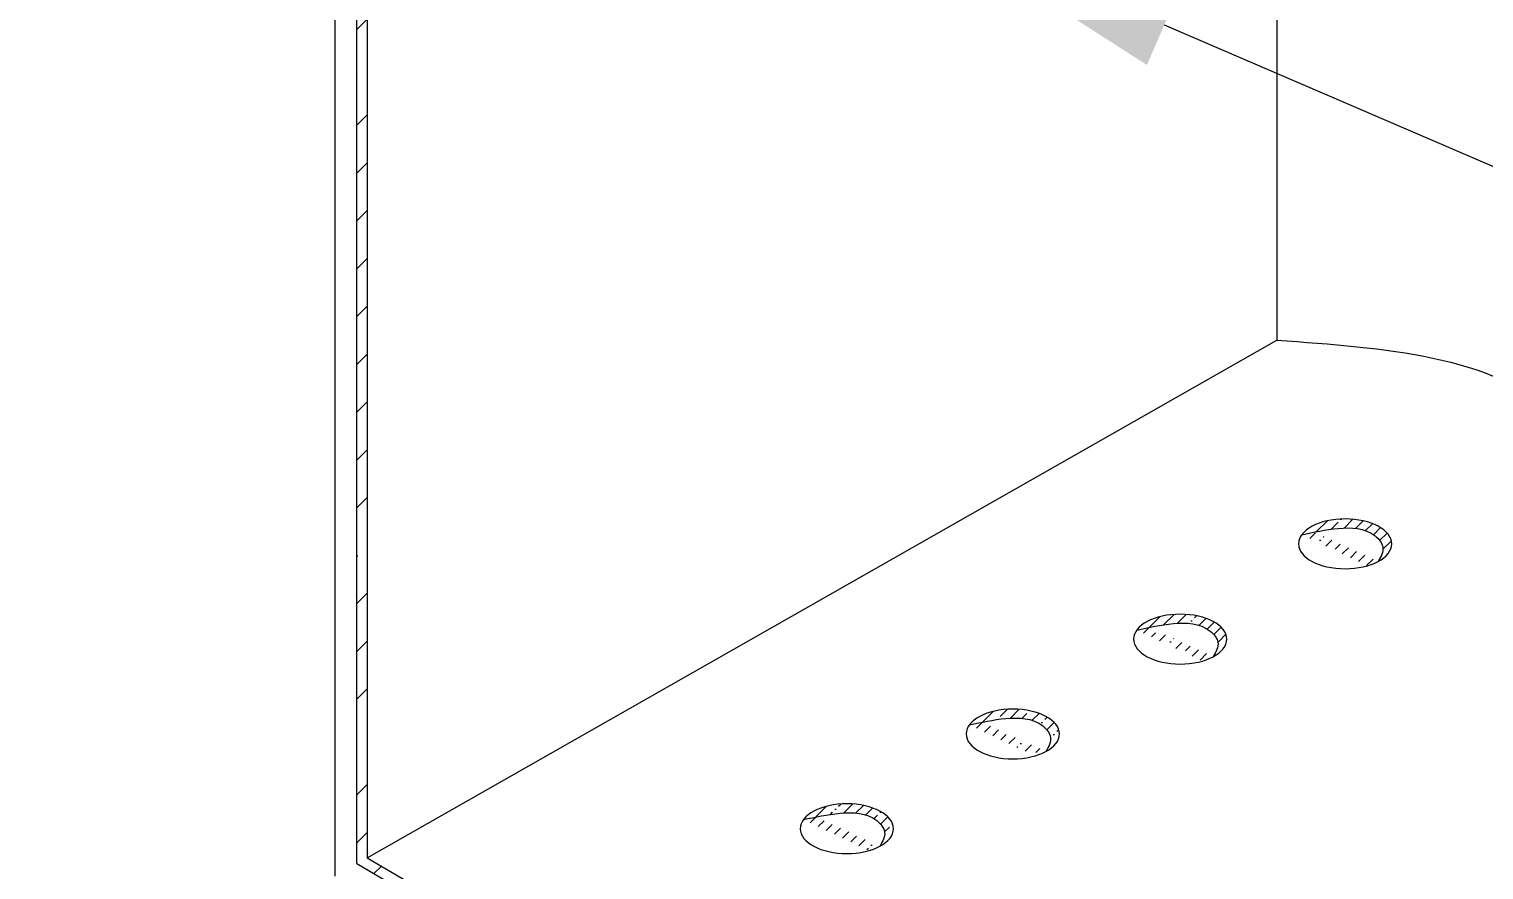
# Model space of a CAD drawing. Header units: millimetres. Extents: x -136099598 to 11807193, y 0 to 779331.
# Drawn here: x 658401 to 658947, y 371641 to 371957 of the extents above; entities that cross this region are included whole.
import ezdxf
from ezdxf import colors
from ezdxf.entities.mleader import LeaderData, LeaderLine
from ezdxf.math import Vec2, Vec3

# ---------------------------------------------------------------- set-up
doc = ezdxf.new("R2010")
doc.units = ezdxf.units.MM
doc.header["$MEASUREMENT"] = 0
doc.layers.add('АР.РД_Выноски', color=174, linetype='Continuous', lineweight=9)
doc.layers.add('профили', color=251, linetype='Continuous')
doc.styles.add('Архитект', font='isocpeur.ttf', dxfattribs={"width": 0.8, "oblique": 8})
pattern_1 = [(45, (-142374.2069012166, -37664.26008606231), (-4.490128060534577, 4.490128060534577), []), (45, (-142369.7167712166, -37664.26008606231), (-4.490128060534577, 4.490128060534577), [7.9375, -1.5875, 0, -1.5875])]

msp = doc.modelspace()

# ---------------------------------------------------------------- hatches: boundary and pattern name
at = {"layer": 'профили', "lineweight": 5}
h = msp.add_hatch(dxfattribs=at)
h.set_pattern_fill('ANSI35', color=256, scale=4, style=0)
h.set_pattern_definition([(45, (-147431.2043982218, -34269.93246043671), (-17.96051224213831, 17.96051224213831), []), (45, (-147413.2438782218, -34269.93246043671), (-17.96051224213831, 17.96051224213831), [31.75, -6.35, 0, -6.35])])
h.paths.add_polyline_path([(658528.1742500139, 372344.4290286567), (658524.3235262146, 372346.6908967107), (658524.3235262146, 371643.2733436537), (658650.0457378763, 371569.4256544868), (658653.8959295608, 371571.6299831006), (658528.1742500139, 371645.4773597091)])
h = msp.add_hatch(dxfattribs=at)
h.set_pattern_fill('ANSI35', color=256, style=0)
h.set_pattern_definition(pattern_1)
edge = h.paths.add_edge_path()
edge.add_spline(control_points=[(658500.371417118, 371260.2000732059), (658440.1207687284, 371266.8006028279), (658334.6212378356, 371278.358200918), (658306.4856948701, 371438.9786803089), (658221.2586465736, 371444.9824946825), (658180.954393571, 371447.8217253999)], knot_values=[0, 0, 0, 0, 12.63464310300667, 22.12339544852747, 30.63660289060517, 30.63660289060517, 30.63660289060517, 30.63660289060517], degree=3, periodic=0)
edge.add_line((658180.954393571, 371447.8217253999), (658180.954393571, 372016.9937173196))
edge.add_line((658180.954393571, 372016.9937173196), (658177.1036697708, 372019.2555853737))
edge.add_line((658177.1036697708, 372019.2555853737), (658177.1036697708, 371445.6177093447))
edge.add_spline(control_points=[(658177.1036697708, 371445.6177093447), (658217.4080455236, 371442.7785711188), (658302.6353533852, 371436.7749523274), (658330.765791225, 371276.1683638918), (658436.2472926944, 371264.6040450297), (658496.4815317865, 371258.000347343)], knot_values=[0, 0, 0, 0, 8.5132074420777, 18.00195978759849, 30.63361411182737, 30.63361411182737, 30.63361411182737, 30.63361411182737], degree=3, periodic=0)
edge.add_line((658496.4815317865, 371258.000347343), (658500.3714171182, 371260.2000732059))
h = msp.add_hatch(dxfattribs=at)
h.set_pattern_fill('ANSI35', color=256, style=0)
h.set_pattern_definition(pattern_1)
edge = h.paths.add_edge_path()
edge.add_ellipse((658895.1788166796, 371763.3204079405), major_axis=(17.49379560782664, -6.490639223790485e-15), ratio=0.5343913753009635, start_angle=-44.71833642714847, end_angle=158.6974577952873, ccw=False)
edge.add_spline(control_points=[(658907.609458761, 371756.7425727539), (658908.585709525, 371758.5324738589), (658910.4716325195, 371761.9902080591), (658904.3977317137, 371769.3896094628), (658892.3677708188, 371769.6833134585), (658883.3595796551, 371767.7019085367), (658878.8802827455, 371766.7166606907)], knot_values=[0, 0, 0, 0, 0.8684651018460059, 1.677702458633782, 3.872068585124467, 6.042403517897688, 6.042403517897688, 6.042403517897688, 6.042403517897688], degree=3, periodic=0)
h = msp.add_hatch(dxfattribs=at)
h.set_pattern_fill('ANSI35', color=256, style=0)
h.set_pattern_definition(pattern_1)
edge = h.paths.add_edge_path()
edge.add_ellipse((658833.2927325552, 371727.5634331119), major_axis=(17.49379560782664, -6.490639223790485e-15), ratio=0.5343913753009635, start_angle=-44.71833642714847, end_angle=158.6974577952873, ccw=False)
edge.add_spline(control_points=[(658845.7233746375, 371720.9855979253), (658846.6996254006, 371722.7754990302), (658848.585548396, 371726.2332332307), (658842.5116475893, 371733.6326346342), (658830.4816866952, 371733.92633863), (658821.4734955307, 371731.9449337083), (658816.994198621, 371730.9596858625)], knot_values=[0, 0, 0, 0, 0.8684651018460059, 1.677702458633782, 3.872068585124467, 6.042403517897688, 6.042403517897688, 6.042403517897688, 6.042403517897688], degree=3, periodic=0)
h = msp.add_hatch(dxfattribs=at)
h.set_pattern_fill('ANSI35', color=256, style=0)
h.set_pattern_definition(pattern_1)
edge = h.paths.add_edge_path()
edge.add_spline(control_points=[(658782.900322113, 371685.3775643329), (658783.876572876, 371687.1674654379), (658785.7624958714, 371690.6251996383), (658779.6885950647, 371698.024601042), (658767.6586341697, 371698.3183050377), (658758.6504430051, 371696.3369001164), (658754.1711460964, 371695.3516522702)], knot_values=[0, 0, 0, 0, 0.8684651018460059, 1.677702458633782, 3.872068585124467, 6.042403517897688, 6.042403517897688, 6.042403517897688, 6.042403517897688], degree=3, periodic=0)
edge.add_ellipse((658770.4696800306, 371691.9553995198), major_axis=(17.49379560782664, -6.490639223790485e-15), ratio=0.5343913753009635, start_angle=-44.71833642714847, end_angle=158.6974577952873, ccw=False)
h = msp.add_hatch(dxfattribs=at)
h.set_pattern_fill('ANSI35', color=256, style=0)
h.set_pattern_definition(pattern_1)
edge = h.paths.add_edge_path()
edge.add_spline(control_points=[(658720.6253672566, 371649.8028710447), (658721.6016180206, 371651.5927721495), (658723.487541015, 371655.0505063499), (658717.4136402092, 371662.4499077536), (658705.3836793143, 371662.7436117493), (658696.3754881497, 371660.762206828), (658691.89619124, 371659.7769589818)], knot_values=[0, 0, 0, 0, 0.8684651018460059, 1.677702458633782, 3.872068585124467, 6.042403517897688, 6.042403517897688, 6.042403517897688, 6.042403517897688], degree=3, periodic=0)
edge.add_ellipse((658708.1947251752, 371656.3807062313), major_axis=(17.49379560782664, -6.490639223790485e-15), ratio=0.5343913753009635, start_angle=-44.71833642714847, end_angle=158.6974577952873, ccw=False)

# ---------------------------------------------------------------- linework, layer by layer
for p, q in [((658869.596599669, 372409.7128032399), (658869.5965996691, 371839.7956437175)), ((658524.3235262146, 371643.2733436537), (658524.3235262146, 372346.7026761288)), ((658528.1742500139, 372344.4408080748), (658528.1742500139, 371645.4773597091)), ((658516.011867386, 372338.7661210382), (658516.011867386, 371638.5305150594)), ((658528.1742500139, 371645.4773597091), (658869.596599669, 371839.7956437175)), ((658524.3235262146, 371643.2733436537), (658650.0457378763, 371569.4256544863)), ((658528.1742500139, 371645.4773597091), (658653.8959295608, 371571.6299831003))]:
    msp.add_line(p, q, dxfattribs=at)
at = {"layer": 'профили', "lineweight": 5, "extrusion": (0, 0, -1)}
for centre in [(658895.1788166796, 371763.3204079408), (658833.2927325552, 371727.5634331121), (658770.4696800306, 371691.95539952), (658708.1947251752, 371656.3807062316)]:
    msp.add_ellipse(centre, major_axis=(17.49379560782664, -6.797705135163452e-15), ratio=0.5343913753009635, dxfattribs=at)
at = {"layer": 'профили', "lineweight": 5}
msp.add_open_spline([(658869.596599669, 371839.7956437177), (658909.9008526716, 371836.9564129999), (658995.1279009681, 371830.9525986267), (659021.1566714754, 371682.3592836878), (659107.7996692497, 371662.2942813232), (659156.361104476, 371655.9732087543)], degree=3, knots=[0, 0, 0, 0, 8.5132074420777, 18.00195978759849, 28.34255257634738, 28.34255257634738, 28.34255257634738, 28.34255257634738], dxfattribs=at)
for points in [[(658878.8802827455, 371766.7166606914), (658892.6000947913, 371769.1212310989), (658906.4055781735, 371766.3384066499), (658909.3276499386, 371762.0448304429), (658907.609458761, 371756.7425727542)], [(658816.994198621, 371730.9596858628), (658830.7140106678, 371733.3642562702), (658844.51949405, 371730.5814318215), (658847.4415658142, 371726.2878556142), (658845.7233746375, 371720.9855979257)], [(658754.1711460964, 371695.3516522704), (658767.8909581432, 371697.7562226779), (658781.6964415254, 371694.9733982286), (658784.6185132896, 371690.6798220219), (658782.900322113, 371685.3775643329)], [(658691.89619124, 371659.776958982), (658705.6160032868, 371662.1815293899), (658719.421486669, 371659.3987049407), (658722.3435584342, 371655.1051287334), (658720.6253672566, 371649.802871045)], [(658691.89619124, 371659.776958982), (658705.6160032868, 371662.1815293899), (658719.421486669, 371659.3987049407), (658722.3435584342, 371655.1051287334), (658720.6253672566, 371649.802871045)]]:
    msp.add_spline(points, degree=3, dxfattribs=at)

# ---------------------------------------------------------------- leaders
at = {"layer": 'АР.РД_Выноски', "lineweight": 5}
ml = msp.add_multileader_mtext('Standard', dxfattribs=at)
ml.set_content('\\pxi-2,l2,ql,t3;Цокольный профиль', color=256, style='Архитект')
ml.set_leader_properties(color=256, lineweight=-1)
ml.build(insert=Vec2(0, 0))
ml.multileader.update_dxf_attribs({"text_left_attachment_type": 6, "text_right_attachment_type": 6, "dogleg_length": 64.62905667128507, "arrow_head_size": 100})
ctx = ml.context
ctx.base_point, ctx.char_height, ctx.arrow_head_size, ctx.landing_gap_size, ctx.plane_origin, ctx.plane_x_axis = Vec3(660460.5034298578, 371820.3153556347), 125, 100, 25, Vec3(644697.5186999958, 370754.2811653931), Vec3(-1, 0)
ctx.left_attachment, ctx.right_attachment = 6, 6
notes = []
notes.append((ctx, [(1, (1, 1, 0), (659147.1077763167, 371820.3153556347), (1, 0), 32.31452833564254, [(0, [(658735.4901240229, 371997.8283679872)], 0, [])])]))
ctx.mtext.insert, ctx.mtext.width, ctx.mtext.defined_height, ctx.mtext.flow_direction = Vec3(659204.4223046524, 371982.8153556347), 2032.941693618156, 356.7632533330329, 5
for ctx, leaders in notes:
    for number, flags, end, landing, length, lines in leaders:
        leader = LeaderData()
        leader.index, (leader.has_last_leader_line, leader.has_dogleg_vector, leader.attachment_direction) = number, flags
        leader.last_leader_point, leader.dogleg_vector, leader.dogleg_length = Vec3(end), Vec3(landing), length
        for number, points, colour, breaks in lines:
            line = LeaderLine()
            line.index, line.vertices, line.color, line.breaks = number, Vec3.list(points), colors.encode_raw_color(colour), breaks
            leader.lines.append(line)
        ctx.leaders.append(leader)

doc.saveas('drawing.dxf')
